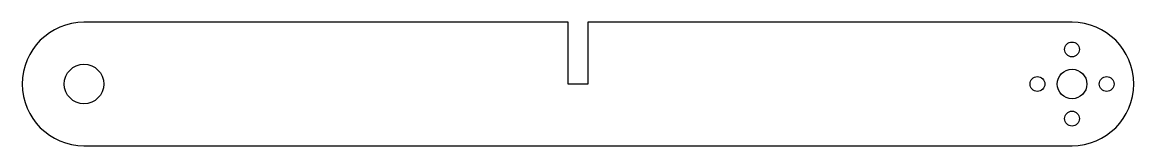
# Model space of a CAD drawing. Header units: millimetres. Extents: x -12 to 212, y -12 to 13.
import ezdxf

# ---------------------------------------------------------------- set-up
doc = ezdxf.new("R2010")
doc.units = ezdxf.units.MM

msp = doc.modelspace()

# ---------------------------------------------------------------- linework, layer by layer
msp.add_lwpolyline([(98, 0), (98, 12.5), (0, 12.5, 1), (0, -12.5), (200, -12.5, 1), (200, 12.5), (102, 12.5), (102, 0)], format="xyb", close=True)
for centre, radius in [((200, 7), 1.5), ((0, 0), 4), ((200, 0), 3), ((193, 0), 1.5), ((207, 0), 1.5), ((200, -7), 1.5)]:
    msp.add_circle(centre, radius)

doc.saveas('drawing.dxf')
